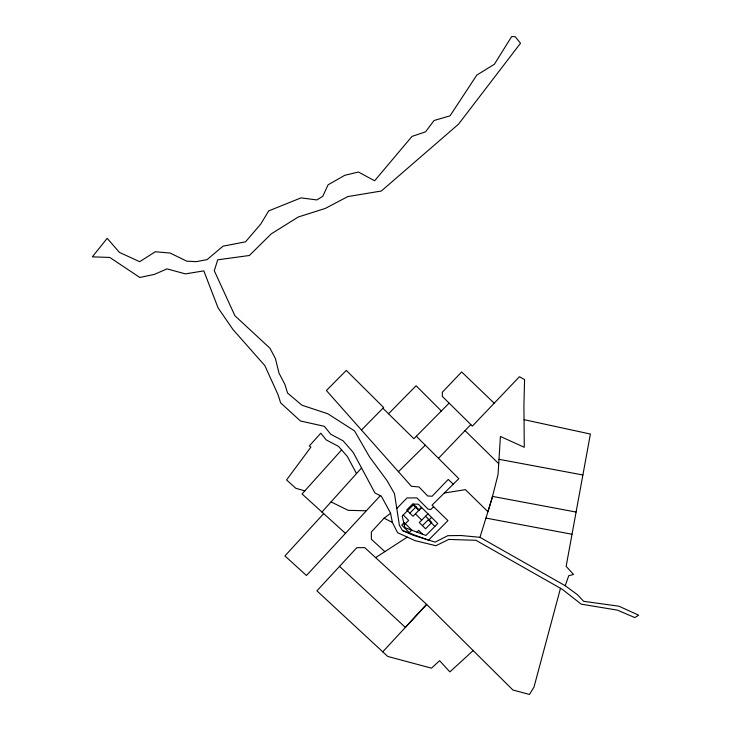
<?xml version="1.0" encoding="UTF-8"?>
<svg xmlns="http://www.w3.org/2000/svg" width="731" height="731" viewBox="0 0 731 731"><rect width="100%" height="100%" fill="white"/><g stroke="black" fill="none" stroke-linecap="round" stroke-linejoin="round"><path stroke-width="1.1" d="M560.485 588.3L534.005 687.049L529.463 694.45L512.915 690.009L426.639 604.382L364.751 547.647L356.847 547.665L316.916 590.849L387.732 656.438L431.464 668.171L439.623 660.696L449.867 671.899L473.176 650.572M479.965 537.322L460.905 535.503L447.792 535.686L435.192 542.119L413.49 535.366L402.479 530.551L399.373 525.233L394.475 493.653L387.101 480.706L369.584 456.985L354.553 430.906L327.771 413.755L301.949 405.212L287.585 393.059L284.88 384.396L279.014 373.139L275.377 358.455L269.977 348.239L234.907 315.737L214.293 270.744L217.728 259.807L249.353 255.503L271.219 233.902L298.184 217.034L325.268 208.445L347.81 196.575L381.335 191.019L458.511 124.179L520.518 43.248L515.236 36.733L511.663 36.55L494.384 64.264L476.84 75.074L450.022 115.827L434.04 120.514L425.543 131.854L412.001 136.405L374.637 180.758L358.428 172.032L344.776 175.303L328.1 184.797L322.764 196.328L316.889 199.929L301.008 197.873L268.679 210.912L260.784 224.042L245.525 241.833L223.019 246.173L207.12 259.615L196.319 261.652L186.743 261.159L170.177 253.063L155.292 251.747L139.694 261.689L119.509 252.451L107.192 238.324L92.325 256.855L109.769 257.44L139.84 277.478L154.488 274.353L167.024 268.862L185.4 273.887L203.821 270.872L218.076 307.888L232.979 329.535L264.814 365.582L278.072 394.758L280.658 402.918L300.45 420.983L324.345 426.31L330.768 434.269L343.077 440.811L353.247 452.462L374.985 493.023L381.317 496.139L390.537 513.061L392.373 522.409L397.573 532.671L414.87 540.574L435.923 545.728L448.688 539.432L475.963 540.3L562.349 589.36L581.2 604.144L617.375 610.129L634.81 617.567L638.675 615.182L618.983 606.227L583.612 601.302L577.618 594.833L565.227 585.723L479.965 537.322L491.68 499.638L498.049 474.52L500.406 436.462L524.273 447.29L523.917 405.212L524.575 379.608L519.421 376.748L472.381 426.109L442.337 396.403L442.319 392.245L461.681 371.969L494.211 403.21M565.227 585.723L568.736 575.717L573.524 574.465L566.141 566.333L590.392 434.05L524.081 419.676M341.615 449.93L302.04 493.955L345.242 533.173M321.932 512.02L361.553 467.959M323.696 513.619L284.926 555.935L306.463 575.489L380.348 495.664M390.573 513.263L384.095 518.197L371.357 531.976L371.375 539.277L384.862 551.64M382.752 651.842L426.639 604.382L405.358 627.399L339.55 566.361M438.481 458.355L470.782 424.601M396.778 508.538L406.993 497.957L416.908 497.893L428.037 509.132L430.787 509.525L433.629 506.72M361.461 430.038L383.629 407.496L346.32 370.416L326.391 390.518L411.389 486.289L418.982 486.947L427.69 495.983L432.112 496.248L448.258 479.417L453.257 484.178M449.126 403.146L413.892 438.719L388.526 413.783L416.085 385.749L441.341 411.005M409.844 513.135L416.094 506.848M404.234 524.812L408.647 520.381L403.247 515.008M421.522 507.424L418.644 510.311L413.243 504.947M421.65 507.552L412.988 516.269L406.701 510.01L412.951 503.723L419.247 509.973M427.946 513.802L419.283 522.519L425.57 528.769L431.829 522.473L425.533 516.223M422.427 525.644L428.677 519.348M416.972 532.131L418.708 530.377L422.545 534.187M431.582 517.42L428.713 520.317L434.881 526.448M398.432 471.687L425.278 445.179M375.633 557.616L407.286 537.111M444.338 493.005L465.391 489.66L487.933 511.7L492.502 496.395L576.092 512.065M365.765 510.777L348.148 510.329L331.033 501.895M498.99 459.315L582.89 474.976M485.951 518.078L572.026 534.26M304.809 490.867L295.763 488.253L286.579 479.929L310.903 447.116L309.314 445.965L320.79 433.2L326.163 439.861L338.59 446.458L347.371 456.519L356.509 473.569M402.479 530.551L428.494 540.172L447.929 520.618L432.039 505.176L458.83 478.659L416.332 436.252M384.095 518.197L392.373 522.409M465.035 430.605L498.716 463.701M382.898 408.236L388.526 413.783M415.4 513.838L421.696 520.088M414.002 504.18L402.196 516.059L404.901 527.663L425.945 535.439L437.759 523.551L418.233 504.152L414.002 504.18M404.234 522.564L401.73 525.077L409.278 532.579L411.781 530.066L404.234 522.564"/></g></svg>
